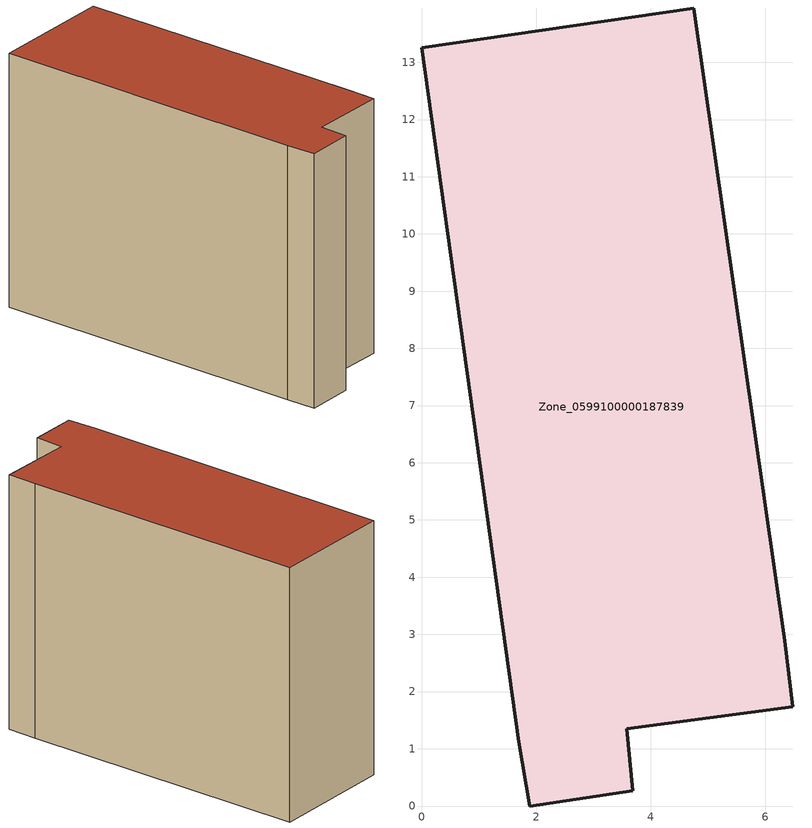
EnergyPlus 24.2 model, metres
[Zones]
Zone_0599100000187839
 floor ground (C_G): 0,13.26 4.75,13.95 6.34,2.89 6.48,1.74 3.58,1.35 3.69,0.27 1.88,0 1.69,1.12 z0
 wall outside (C_F): 1.69,1.12 1.88,0 3.69,0.27 3.58,1.35 6.48,1.74 6.34,2.89 4.75,13.95 0,13.26 1.69,1.12 z0:9.79
 roof outside (C_R): 4.75,13.95 0,13.26 1.69,1.12 1.88,0 3.69,0.27 3.58,1.35 6.48,1.74 6.34,2.89 z9.79
[BUILDING]
Pand.0599100000187839: North Axis=0; Terrain=City; Loads Convergence Tolerance Value=0.04; Temperature Convergence Tolerance Value=0.4; Solar Distribution=FullExterior; Maximum Number of Warmup Days=25; Minimum Number of Warmup Days=1
[Site:Location]
Rotterdam.The.Hague.AP_ZH_NLD Design_Conditions: Latitude=51.96; Longitude=4.45; Time Zone=1; Elevation=-4.5
[SITE:GROUNDTEMPERATURE:BUILDINGSURFACE]
18, 18, 18, 18, 18, 18, 18, 18, 18, 18, 18, 18
[MATERIAL] Thermal Absorptance=0.9; Solar Absorptance=0.7; Visible Absorptance=0.7
Name | Roughness | Thickness | Conductivity | Density | Specific Heat
G.TI.1946 | MediumSmooth | 0.15 | 1 | 540 | 1210
F.TI.1946 | Rough | 0.3 | 0.857143 | 1920 | 840
R.TI.1946 | MediumRough | 0.2 | 0.1 | 1500 | 1000
[CONSTRUCTION]
C_G: G.TI.1946
C_F: F.TI.1946
C_R: R.TI.1946
[ZONE]
Zone_0599100000187839: Type=1; Multiplier=1; Ceiling Height=Autocalculate; Volume=Autocalculate; Floor Area=autocalculate; Part of Total Floor Area=Yes
[ZONEINFILTRATION:DESIGNFLOWRATE]
Infil_Zone_0599100000187839: Zone or ZoneList or Space or SpaceList=Zone_0599100000187839; Schedule=AlwaysOn; Design Flow Rate Calculation Method=Flow/Area; Flow Rate per Floor Area=0.003; Constant Term Coefficient=1; Temperature Term Coefficient=0; Velocity Term Coefficient=0; Velocity Squared Term Coefficient=0
[HVACTEMPLATE:ZONE:IDEALLOADSAIRSYSTEM]
Zone_0599100000187839: Maximum Heating Supply Air Temperature=50; Minimum Cooling Supply Air Temperature=13; Maximum Heating Supply Air Humidity Ratio=0.0156; Minimum Cooling Supply Air Humidity Ratio=0.0077; Heating Limit=NoLimit; Cooling Limit=NoLimit; Dehumidification Control Type=ConstantSensibleHeatRatio; Cooling Sensible Heat Ratio=0.7; Dehumidification Setpoint=60; Humidification Control Type=None; Humidification Setpoint=30; Outdoor Air Method=None; Outdoor Air Flow Rate per Person=0.00944; Outdoor Air Flow Rate per Zone Floor Area=0; Outdoor Air Flow Rate per Zone=0; Demand Controlled Ventilation Type=None; Outdoor Air Economizer Type=NoEconomizer; Heat Recovery Type=None; Sensible Heat Recovery Effectiveness=0.7; Latent Heat Recovery Effectiveness=0.65
[ZONECONTROL:THERMOSTAT]
ThermostatControl_Zone_0599100000187839: Zone or ZoneList=Zone_0599100000187839; Control Type Schedule=DualSetpointControlType; Control 1=Thermostat_Zone_0599100000187839; Temperature Difference Between Cutout And Setpoint=0
[THERMOSTATSETPOINT:DUALSETPOINT]
Thermostat_Zone_0599100000187839: Heating Setpoint Temperature Schedule=HeatingSetpoint_Zone_0599100000187839; Cooling Setpoint Temperature Schedule=CoolingSetpoint_Zone_0599100000187839
[SCHEDULE:COMPACT]
HeatingSetpoint_Zone_0599100000187839: Through: 12/31, For: AllDays, Until: 24:00, 21
CoolingSetpoint_Zone_0599100000187839: Through: 12/31, For: AllDays, Until: 24:00, 24
DualSetpointControlType: Through: 12/31, For: AllDays, Until: 24:00, 4
AlwaysOn: Through: 12/31, For: AllDays, Until: 24:00, 1
